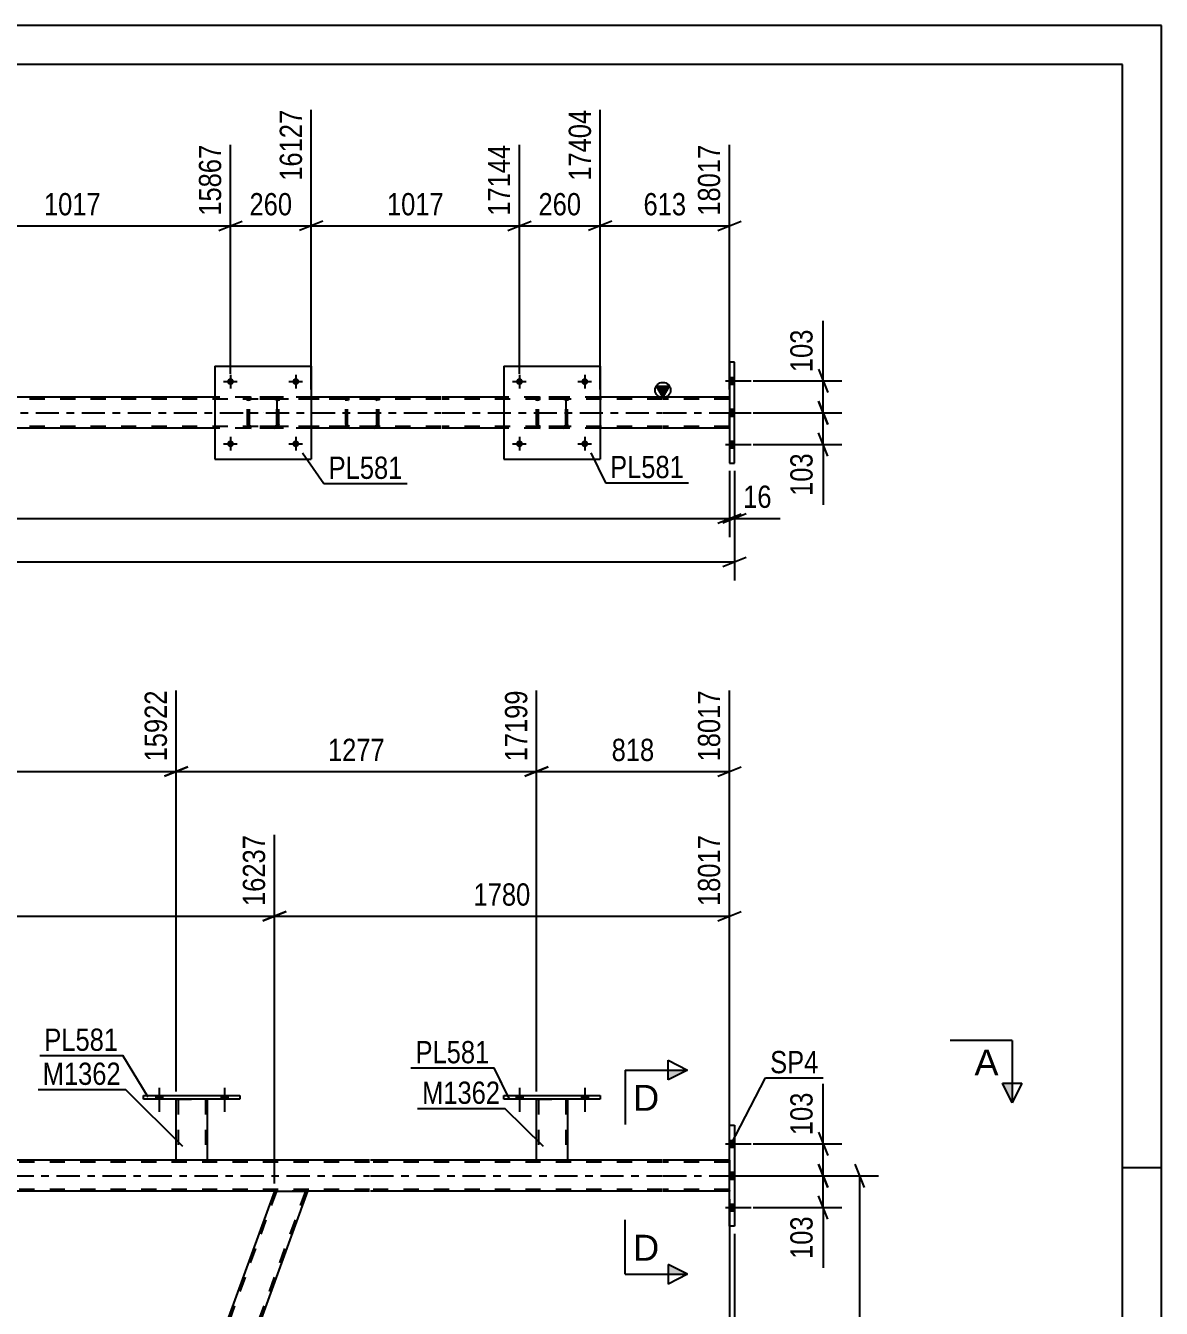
# Model space of a CAD drawing. Header units: millimetres. Extents: x 0 to 841, y 0 to 594.
# Drawn here: x 694.9 to 841, y 428.9 to 594 of the extents above; entities that cross this region are included whole.
import ezdxf

# ---------------------------------------------------------------- set-up
doc = ezdxf.new("R2010")
doc.units = ezdxf.units.MM
doc.linetypes.add('DXK_LINE_DOT2', pattern=[3.9198, 1.9599, -1.9599])
doc.linetypes.add('DXK_LINE_DOT3', pattern=[5.9187, 2.979, -0.9799, 0.9799, -0.9799])
doc.styles.add('Arial', font='ARIAL.TTF', dxfattribs={"height": 0.2})
doc.styles.add('Arial Narrow', font='ARIALN.TTF', dxfattribs={"height": 0.2})

# ---------------------------------------------------------------- blocks, each defined once
blk = doc.blocks.new('Unknown-283133313-1133')
at = {"color": 5, "linetype": 'Continuous'}
for p, q in [((841, 594), (0, 594)), ((841, 0), (841, 594)), ((836, 589), (5, 589)), ((836, 5), (836, 589)), ((841, 447), (836, 447))]:
    blk.add_line(p, q, dxfattribs=at)
blk = doc.blocks.new('Part-283133313-3845 - 3820')
at = {"color": 7, "linetype": 'DXK_LINE_DOT2'}
for p, q in [((760.62, 545.71), (760.65, 545.89)), ((760.65, 545.89), (760.62, 545.71)), ((760.62, 542.67), (760.62, 545.71)), ((760.62, 542.67), (760.62, 545.71)), ((760.86, 545.71), (760.87, 545.8)), ((760.86, 542.67), (760.86, 545.71)), ((760.86, 542.67), (760.86, 545.71)), ((760.87, 545.8), (760.93, 545.88)), ((760.91, 546.15), (761.1, 546.19)), ((761.1, 546.19), (760.91, 546.15)), ((760.93, 545.88), (761, 545.93)), ((761, 545.93), (761.1, 545.95)), ((764.14, 546.19), (761.1, 546.19)), ((764.14, 545.95), (761.1, 545.95)), ((764.14, 546.19), (764.32, 546.15)), ((764.32, 546.15), (764.14, 546.19)), ((764.14, 545.95), (764.23, 545.93)), ((764.23, 545.93), (764.31, 545.88)), ((764.31, 545.88), (764.36, 545.8)), ((764.36, 545.8), (764.38, 545.71)), ((764.38, 542.67), (764.38, 545.71)), ((764.38, 545.71), (764.38, 542.67)), ((764.58, 545.89), (764.62, 545.71)), ((764.62, 545.71), (764.58, 545.89)), ((764.62, 542.67), (764.62, 545.71)), ((764.62, 542.67), (764.62, 545.71)), ((760.65, 542.48), (760.62, 542.67)), ((760.62, 542.67), (760.65, 542.48)), ((760.87, 542.58), (760.86, 542.67)), ((760.93, 542.5), (760.87, 542.58)), ((761.1, 542.19), (760.91, 542.22)), ((760.91, 542.22), (761.1, 542.19)), ((761, 542.45), (760.93, 542.5)), ((761.1, 542.43), (761, 542.45)), ((764.14, 542.43), (761.1, 542.43)), ((764.14, 542.19), (761.1, 542.19)), ((764.23, 542.45), (764.14, 542.43)), ((764.32, 542.22), (764.14, 542.19)), ((764.14, 542.19), (764.32, 542.22)), ((764.31, 542.5), (764.23, 542.45)), ((764.36, 542.58), (764.31, 542.5)), ((764.38, 542.67), (764.36, 542.58)), ((764.62, 542.67), (764.58, 542.48)), ((764.58, 542.48), (764.62, 542.67))]:
    blk.add_line(p, q, dxfattribs=at)
at = {"color": 7, "linetype": 'DXK_LINE_DOT3'}
blk.add_line((762.62, 544.19), (762.62, 544.19), dxfattribs=at)
at = {"color": 7, "linetype": 'DXK_LINE_DOT2'}
for centre, start, end in [((761.1, 545.71), 112.5, 157.5), ((761.1, 545.71), 112.5, 157.5), ((764.14, 545.71), 22.5, 67.5), ((764.14, 545.71), 22.5, 67.5), ((761.1, 542.67), 202.5, 247.5), ((761.1, 542.67), 202.5, 247.5), ((764.14, 542.67), 292.5, 337.5), ((764.14, 542.67), 292.5, 337.5)]:
    blk.add_arc(centre, 0.48, start, end, dxfattribs=at)
blk = doc.blocks.new('Part-283133313-3844 - 3820')
at = {"color": 2, "linetype": 'Continuous'}
for p, q in [((719.24, 550.19), (719.24, 538.19)), ((719.24, 550.19), (731.64, 550.19)), ((731.64, 550.19), (731.64, 538.19)), ((719.24, 538.19), (731.64, 538.19))]:
    blk.add_line(p, q, dxfattribs=at)
blk = doc.blocks.new('Part-283133313-3850 - 3820')
at = {"color": 2, "linetype": 'Continuous'}
for p, q in [((756.42, 550.19), (756.42, 538.19)), ((756.42, 550.19), (768.82, 550.19)), ((768.82, 550.19), (768.82, 538.19)), ((756.42, 538.19), (768.82, 538.19))]:
    blk.add_line(p, q, dxfattribs=at)
blk = doc.blocks.new('Part-283133313-3882 - 3820')
at = {"linetype": 'Continuous'}
blk.add_hatch(color=2, dxfattribs=at).paths.add_polyline_path([(776.87, 546.19), (776.07, 547.59), (777.67, 547.59)])
at = {"color": 2, "linetype": 'Continuous'}
for p, q in [((776.87, 546.19), (776.07, 547.59)), ((776.07, 547.59), (777.67, 547.59)), ((777.67, 547.59), (776.87, 546.19)), ((719.24, 546.19), (680.56, 546.19)), ((748.32, 546.19), (731.64, 546.19)), ((756.42, 546.19), (748.42, 546.19)), ((776.82, 546.19), (768.82, 546.19)), ((785.44, 546.19), (776.92, 546.19)), ((719.24, 542.19), (680.56, 542.19)), ((748.32, 542.19), (731.64, 542.19)), ((756.42, 542.19), (748.42, 542.19)), ((776.82, 542.19), (768.82, 542.19)), ((785.44, 542.19), (776.92, 542.19))]:
    blk.add_line(p, q, dxfattribs=at)
at = {"color": 7, "linetype": 'DXK_LINE_DOT2'}
for p, q in [((748.32, 545.95), (86.57, 545.95)), ((731.64, 546.19), (719.24, 546.19)), ((776.82, 545.95), (748.42, 545.95)), ((768.82, 546.19), (756.42, 546.19)), ((785.44, 545.95), (776.92, 545.95)), ((785.44, 542.19), (785.44, 546.19)), ((748.32, 542.43), (86.57, 542.43)), ((731.64, 542.19), (719.24, 542.19)), ((776.82, 542.43), (748.42, 542.43)), ((768.82, 542.19), (756.42, 542.19)), ((785.44, 542.43), (776.92, 542.43))]:
    blk.add_line(p, q, dxfattribs=at)
at = {"color": 7, "linetype": 'DXK_LINE_DOT3'}
for p, q in [((86.57, 544.19), (748.32, 544.19)), ((748.42, 544.19), (776.82, 544.19)), ((776.92, 544.19), (785.44, 544.19))]:
    blk.add_line(p, q, dxfattribs=at)
at = {"color": 2, "linetype": 'Continuous'}
blk.add_circle((776.87, 547.09), 1, dxfattribs=at)
blk = doc.blocks.new('Bolt-283133313-3884 - 3820')
at = {"linetype": 'Continuous'}
for points in [[(786.08, 547.85), (786.08, 548.73), (785.44, 548.73), (785.44, 547.85)], [(786.08, 547.85), (786.08, 548.73), (785.44, 548.73), (785.44, 547.85)], [(786.08, 547.85), (786.08, 548.73), (785.44, 548.73), (785.44, 547.85)], [(786.08, 543.75), (786.08, 544.63), (785.44, 544.63), (785.44, 543.75)], [(786.08, 543.75), (786.08, 544.63), (785.44, 544.63), (785.44, 543.75)], [(786.08, 539.65), (786.08, 540.53), (785.44, 540.53), (785.44, 539.65)], [(786.08, 539.65), (786.08, 540.53), (785.44, 540.53), (785.44, 539.65)], [(786.08, 539.65), (786.08, 540.53), (785.44, 540.53), (785.44, 539.65)]]:
    blk.add_hatch(color=1, dxfattribs=at).paths.add_polyline_path(points)
at = {"color": 1, "linetype": 'Continuous'}
for p, q in [((784.92, 548.29), (788.24, 548.29)), ((784.92, 548.29), (788.24, 548.29)), ((784.92, 548.29), (788.24, 548.29)), ((785.44, 548.73), (786.08, 548.73)), ((785.44, 548.73), (786.08, 548.73)), ((785.44, 548.73), (786.08, 548.73)), ((785.44, 547.85), (786.08, 547.85)), ((785.44, 547.85), (786.08, 547.85)), ((785.44, 547.85), (786.08, 547.85)), ((784.92, 544.19), (788.24, 544.19)), ((784.92, 544.19), (788.24, 544.19)), ((785.44, 544.63), (786.08, 544.63)), ((785.44, 544.63), (786.08, 544.63)), ((785.44, 543.75), (786.08, 543.75)), ((785.44, 543.75), (786.08, 543.75)), ((784.92, 540.09), (788.24, 540.09)), ((784.92, 540.09), (788.24, 540.09)), ((784.92, 540.09), (788.24, 540.09)), ((785.44, 540.53), (786.08, 540.53)), ((785.44, 540.53), (786.08, 540.53)), ((785.44, 540.53), (786.08, 540.53)), ((785.44, 539.65), (786.08, 539.65)), ((785.44, 539.65), (786.08, 539.65)), ((785.44, 539.65), (786.08, 539.65))]:
    blk.add_line(p, q, dxfattribs=at)
blk = doc.blocks.new('Part-283133313-3940 - 3820')
at = {"color": 2, "linetype": 'Continuous'}
for p, q in [((786.08, 550.69), (785.44, 550.69)), ((785.44, 550.69), (785.44, 537.69)), ((786.08, 537.69), (786.08, 550.69)), ((785.44, 537.69), (786.08, 537.69))]:
    blk.add_line(p, q, dxfattribs=at)
blk = doc.blocks.new('Part-283133313-3945 - 3820')
at = {"color": 7, "linetype": 'DXK_LINE_DOT2'}
for p, q in [((739.81, 546.19), (724.82, 546.19)), ((739.81, 545.95), (724.82, 545.95)), ((736.1, 545.88), (736.06, 545.71)), ((736.06, 542.67), (736.06, 545.71)), ((736.1, 545.89), (736.1, 545.88)), ((736.31, 545.71), (736.33, 545.8)), ((736.31, 542.67), (736.31, 545.71)), ((736.33, 545.8), (736.39, 545.88)), ((736.57, 546.19), (736.37, 546.15)), ((736.39, 545.88), (736.47, 545.93)), ((736.47, 545.93), (736.57, 545.95)), ((740, 546.15), (739.81, 546.19)), ((739.81, 545.95), (739.9, 545.93)), ((739.9, 545.93), (739.99, 545.88)), ((739.99, 545.88), (740.04, 545.8)), ((740.04, 545.8), (740.06, 545.71)), ((740.06, 542.67), (740.06, 545.71)), ((740.28, 545.88), (740.28, 545.89)), ((740.32, 545.71), (740.28, 545.88)), ((740.32, 542.67), (740.32, 545.71)), ((739.81, 542.43), (724.82, 542.43)), ((739.81, 542.19), (724.82, 542.19)), ((736.06, 542.67), (736.1, 542.48)), ((736.33, 542.58), (736.31, 542.67)), ((736.39, 542.5), (736.33, 542.58)), ((736.37, 542.23), (736.57, 542.19)), ((736.47, 542.45), (736.39, 542.5)), ((736.57, 542.43), (736.47, 542.45)), ((739.9, 542.45), (739.81, 542.43)), ((739.81, 542.19), (740, 542.23)), ((739.99, 542.5), (739.9, 542.45)), ((740.04, 542.58), (739.99, 542.5)), ((740.06, 542.67), (740.04, 542.58)), ((740.28, 542.48), (740.32, 542.67))]:
    blk.add_line(p, q, dxfattribs=at)
for centre, start, end in [((736.55, 545.69), 110.7583, 155.68), ((739.82, 545.69), 24.32, 69.2417), ((736.55, 542.69), 204.32, 249.2417), ((739.82, 542.69), 290.7583, 335.68)]:
    blk.add_arc(centre, 0.496, start, end, dxfattribs=at)
blk = doc.blocks.new('Part-283133313-3968 - 3820')
at = {"color": 7, "linetype": 'DXK_LINE_DOT2'}
for p, q in [((723.44, 545.71), (723.47, 545.89)), ((723.47, 545.89), (723.44, 545.71)), ((723.44, 542.67), (723.44, 545.71)), ((723.44, 542.67), (723.44, 545.71)), ((723.68, 545.71), (723.69, 545.8)), ((723.68, 542.67), (723.68, 545.71)), ((723.68, 542.67), (723.68, 545.71)), ((723.69, 545.8), (723.75, 545.88)), ((723.73, 546.15), (723.92, 546.19)), ((723.92, 546.19), (723.73, 546.15)), ((723.75, 545.88), (723.82, 545.93)), ((723.82, 545.93), (723.92, 545.95)), ((726.96, 546.19), (723.92, 546.19)), ((726.96, 545.95), (723.92, 545.95)), ((726.96, 546.19), (727.14, 546.15)), ((727.14, 546.15), (726.96, 546.19)), ((726.96, 545.95), (727.05, 545.93)), ((727.05, 545.93), (727.13, 545.88)), ((727.13, 545.88), (727.18, 545.8)), ((727.18, 545.8), (727.2, 545.71)), ((727.2, 542.67), (727.2, 545.71)), ((727.2, 545.71), (727.2, 542.67)), ((727.4, 545.89), (727.44, 545.71)), ((727.44, 545.71), (727.4, 545.89)), ((727.44, 542.67), (727.44, 545.71)), ((727.44, 542.67), (727.44, 545.71)), ((723.47, 542.48), (723.44, 542.67)), ((723.44, 542.67), (723.47, 542.48)), ((723.69, 542.58), (723.68, 542.67)), ((723.75, 542.5), (723.69, 542.58)), ((723.92, 542.19), (723.73, 542.22)), ((723.73, 542.22), (723.92, 542.19)), ((723.82, 542.45), (723.75, 542.5)), ((723.92, 542.43), (723.82, 542.45)), ((726.96, 542.43), (723.92, 542.43)), ((726.96, 542.19), (723.92, 542.19)), ((727.05, 542.45), (726.96, 542.43)), ((727.14, 542.22), (726.96, 542.19)), ((726.96, 542.19), (727.14, 542.22)), ((727.13, 542.5), (727.05, 542.45)), ((727.18, 542.58), (727.13, 542.5)), ((727.2, 542.67), (727.18, 542.58)), ((727.44, 542.67), (727.4, 542.48)), ((727.4, 542.48), (727.44, 542.67))]:
    blk.add_line(p, q, dxfattribs=at)
at = {"color": 7, "linetype": 'DXK_LINE_DOT3'}
blk.add_line((725.44, 544.19), (725.44, 544.19), dxfattribs=at)
at = {"color": 7, "linetype": 'DXK_LINE_DOT2'}
for centre, start, end in [((723.92, 545.71), 112.5, 157.5), ((723.92, 545.71), 112.5, 157.5), ((726.96, 545.71), 22.5, 67.5), ((726.96, 545.71), 22.5, 67.5), ((723.92, 542.67), 202.5, 247.5), ((723.92, 542.67), 202.5, 247.5), ((726.96, 542.67), 292.5, 337.5), ((726.96, 542.67), 292.5, 337.5)]:
    blk.add_arc(centre, 0.48, start, end, dxfattribs=at)
blk = doc.blocks.new('Bolt-283133313-4085 - 3820')
at = {"linetype": 'Continuous'}
for points in [[(758.86, 548.19, -1), (757.98, 548.19, -1)], [(767.26, 548.19, -1), (766.38, 548.19, -1)]]:
    blk.add_hatch(color=1, dxfattribs=at).paths.add_polyline_path(points)
at = {"color": 1, "linetype": 'Continuous'}
for p, q in [((757.54, 548.19), (759.3, 548.19)), ((758.42, 549.07), (758.42, 547.31)), ((765.94, 548.19), (767.7, 548.19)), ((766.82, 549.07), (766.82, 547.31))]:
    blk.add_line(p, q, dxfattribs=at)
blk = doc.blocks.new('Bolt-283133313-4086 - 3820')
at = {"linetype": 'Continuous'}
for points in [[(758.86, 540.19, -1), (757.98, 540.19, -1)], [(767.26, 540.19, -1), (766.38, 540.19, -1)]]:
    blk.add_hatch(color=1, dxfattribs=at).paths.add_polyline_path(points)
at = {"color": 1, "linetype": 'Continuous'}
for p, q in [((757.54, 540.19), (759.3, 540.19)), ((758.42, 541.07), (758.42, 539.31)), ((765.94, 540.19), (767.7, 540.19)), ((766.82, 541.07), (766.82, 539.31))]:
    blk.add_line(p, q, dxfattribs=at)
blk = doc.blocks.new('Bolt-283133313-4087 - 3820')
at = {"linetype": 'Continuous'}
for points in [[(721.68, 548.19, -1), (720.8, 548.19, -1)], [(730.08, 548.19, -1), (729.2, 548.19, -1)]]:
    blk.add_hatch(color=1, dxfattribs=at).paths.add_polyline_path(points)
at = {"color": 1, "linetype": 'Continuous'}
for p, q in [((720.36, 548.19), (722.12, 548.19)), ((721.24, 549.07), (721.24, 547.31)), ((728.76, 548.19), (730.52, 548.19)), ((729.64, 549.07), (729.64, 547.31))]:
    blk.add_line(p, q, dxfattribs=at)
blk = doc.blocks.new('Bolt-283133313-4088 - 3820')
at = {"linetype": 'Continuous'}
for points in [[(721.68, 540.19, -1), (720.8, 540.19, -1)], [(730.08, 540.19, -1), (729.2, 540.19, -1)]]:
    blk.add_hatch(color=1, dxfattribs=at).paths.add_polyline_path(points)
at = {"color": 1, "linetype": 'Continuous'}
for p, q in [((720.36, 540.19), (722.12, 540.19)), ((721.24, 541.07), (721.24, 539.31)), ((728.76, 540.19), (730.52, 540.19)), ((729.64, 541.07), (729.64, 539.31))]:
    blk.add_line(p, q, dxfattribs=at)
blk = doc.blocks.new('Part-283133313-1957 - 1851')
at = {"color": 2, "linetype": 'Continuous'}
for p, q in [((785.44, 439.49), (785.44, 452.49)), ((785.44, 452.49), (786.08, 452.49)), ((786.08, 452.49), (786.08, 439.49)), ((786.08, 439.49), (785.44, 439.49))]:
    blk.add_line(p, q, dxfattribs=at)
blk = doc.blocks.new('Part-283133313-2204 - 1851')
at = {"color": 2, "linetype": 'Continuous'}
for p, q in [((756.42, 455.83), (756.42, 456.31)), ((756.42, 456.31), (768.82, 456.31)), ((768.82, 455.83), (756.42, 455.83)), ((768.82, 456.31), (768.82, 455.83))]:
    blk.add_line(p, q, dxfattribs=at)
blk = doc.blocks.new('Part-283133313-1922 - 1851')
at = {"color": 7, "linetype": 'DXK_LINE_DOT2'}
for p, q in [((727.14, 443.99), (683.02, 322.77)), ((730.89, 443.99), (686.77, 322.77)), ((684.03, 326.24), (682.77, 322.77)), ((687.02, 322.77), (682.77, 322.77))]:
    blk.add_line(p, q, dxfattribs=at)
at = {"color": 2, "linetype": 'Continuous'}
for p, q in [((726.89, 443.99), (684.03, 326.24)), ((731.14, 443.99), (687.02, 322.77)), ((726.89, 443.99), (731.14, 443.99))]:
    blk.add_line(p, q, dxfattribs=at)
blk = doc.blocks.new('Part-283133313-2189 - 1851')
at = {"color": 2, "linetype": 'Continuous'}
for p, q in [((714.26, 447.99), (714.26, 455.83)), ((718.26, 455.83), (718.26, 447.99)), ((718.23, 447.99), (714.26, 447.99)), ((718.26, 447.99), (718.23, 447.99))]:
    blk.add_line(p, q, dxfattribs=at)
at = {"color": 7, "linetype": 'DXK_LINE_DOT2'}
for p, q in [((714.26, 455.83), (718.26, 455.83)), ((714.26, 455.83), (714.26, 455.83)), ((714.26, 455.83), (714.26, 455.83)), ((714.5, 455.83), (714.5, 447.99)), ((718.02, 455.83), (718.02, 447.99)), ((718.26, 455.83), (718.26, 455.83)), ((718.26, 455.83), (718.26, 455.83)), ((718.01, 447.99), (718.02, 447.99))]:
    blk.add_line(p, q, dxfattribs=at)
blk = doc.blocks.new('Part-283133313-2194 - 1851')
at = {"color": 2, "linetype": 'Continuous'}
for p, q in [((710.06, 455.83), (710.06, 456.31)), ((710.06, 456.31), (722.46, 456.31)), ((722.46, 455.83), (710.06, 455.83)), ((722.46, 456.31), (722.46, 455.83))]:
    blk.add_line(p, q, dxfattribs=at)
blk = doc.blocks.new('Part-283133313-2199 - 1851')
at = {"color": 2, "linetype": 'Continuous'}
for p, q in [((760.62, 447.99), (760.62, 455.83)), ((764.62, 455.83), (764.62, 447.99)), ((764.58, 447.99), (760.62, 447.99)), ((764.62, 447.99), (764.58, 447.99))]:
    blk.add_line(p, q, dxfattribs=at)
at = {"color": 7, "linetype": 'DXK_LINE_DOT2'}
for p, q in [((760.62, 455.83), (764.62, 455.83)), ((760.62, 455.83), (760.62, 455.83)), ((760.62, 455.83), (760.62, 455.83)), ((760.86, 455.83), (760.86, 447.99)), ((764.38, 455.83), (764.38, 447.99)), ((764.62, 455.83), (764.62, 455.83)), ((764.62, 455.83), (764.62, 455.83)), ((764.36, 447.99), (764.38, 447.99))]:
    blk.add_line(p, q, dxfattribs=at)
blk = doc.blocks.new('Bolt-283133313-2370 - 1851')
at = {"linetype": 'Continuous'}
for points in [[(711.62, 455.83), (712.5, 455.83), (712.5, 456.31), (711.62, 456.31)], [(720.02, 455.83), (720.9, 455.83), (720.9, 456.31), (720.02, 456.31)]]:
    blk.add_hatch(color=1, dxfattribs=at).paths.add_polyline_path(points)
at = {"color": 1, "linetype": 'Continuous'}
for p, q in [((712.06, 457.31), (712.06, 454.19)), ((720.46, 457.31), (720.46, 454.19)), ((711.62, 456.31), (711.62, 455.83)), ((712.5, 456.31), (712.5, 455.83)), ((720.02, 456.31), (720.02, 455.83)), ((720.9, 456.31), (720.9, 455.83))]:
    blk.add_line(p, q, dxfattribs=at)
blk = doc.blocks.new('Part-283133313-2339 - 1851')
at = {"color": 7, "linetype": 'DXK_LINE_DOT2'}
for p, q in [((739.14, 447.75), (77.4, 447.75)), ((718.26, 447.99), (714.26, 447.99)), ((776.82, 447.75), (739.24, 447.75)), ((764.62, 447.99), (760.62, 447.99)), ((785.44, 447.75), (776.92, 447.75)), ((785.44, 447.99), (785.44, 443.99)), ((739.14, 444.23), (77.4, 444.23)), ((776.82, 444.23), (739.24, 444.23)), ((785.44, 444.23), (776.92, 444.23)), ((731.14, 443.99), (726.89, 443.99))]:
    blk.add_line(p, q, dxfattribs=at)
at = {"color": 2, "linetype": 'Continuous'}
for p, q in [((714.26, 447.99), (667.18, 447.99)), ((739.14, 447.99), (718.26, 447.99)), ((760.62, 447.99), (739.24, 447.99)), ((776.82, 447.99), (764.62, 447.99)), ((785.44, 447.99), (776.92, 447.99)), ((726.89, 443.99), (647.33, 443.99)), ((739.14, 443.99), (731.14, 443.99)), ((776.82, 443.99), (739.24, 443.99)), ((785.44, 443.99), (776.92, 443.99))]:
    blk.add_line(p, q, dxfattribs=at)
at = {"color": 7, "linetype": 'DXK_LINE_DOT3'}
for p, q in [((77.4, 445.99), (739.14, 445.99)), ((739.24, 445.99), (776.82, 445.99)), ((776.92, 445.99), (785.44, 445.99))]:
    blk.add_line(p, q, dxfattribs=at)
blk = doc.blocks.new('Bolt-283133313-2345 - 1851')
at = {"linetype": 'Continuous'}
for points in [[(786.08, 449.65), (786.08, 450.53), (785.44, 450.53), (785.44, 449.65)], [(786.08, 449.65), (786.08, 450.53), (785.44, 450.53), (785.44, 449.65)], [(786.08, 449.65), (786.08, 450.53), (785.44, 450.53), (785.44, 449.65)], [(786.08, 445.55), (786.08, 446.43), (785.44, 446.43), (785.44, 445.55)], [(786.08, 445.55), (786.08, 446.43), (785.44, 446.43), (785.44, 445.55)], [(786.08, 441.45), (786.08, 442.33), (785.44, 442.33), (785.44, 441.45)], [(786.08, 441.45), (786.08, 442.33), (785.44, 442.33), (785.44, 441.45)], [(786.08, 441.45), (786.08, 442.33), (785.44, 442.33), (785.44, 441.45)]]:
    blk.add_hatch(color=1, dxfattribs=at).paths.add_polyline_path(points)
at = {"color": 1, "linetype": 'Continuous'}
for p, q in [((784.92, 450.09), (788.24, 450.09)), ((784.92, 450.09), (788.24, 450.09)), ((784.92, 450.09), (788.24, 450.09)), ((785.44, 450.53), (786.08, 450.53)), ((785.44, 450.53), (786.08, 450.53)), ((785.44, 450.53), (786.08, 450.53)), ((785.44, 449.65), (786.08, 449.65)), ((785.44, 449.65), (786.08, 449.65)), ((785.44, 449.65), (786.08, 449.65)), ((784.92, 445.99), (788.24, 445.99)), ((784.92, 445.99), (788.24, 445.99)), ((785.44, 446.43), (786.08, 446.43)), ((785.44, 446.43), (786.08, 446.43)), ((785.44, 445.55), (786.08, 445.55)), ((785.44, 445.55), (786.08, 445.55)), ((784.92, 441.89), (788.24, 441.89)), ((784.92, 441.89), (788.24, 441.89)), ((784.92, 441.89), (788.24, 441.89)), ((785.44, 442.33), (786.08, 442.33)), ((785.44, 442.33), (786.08, 442.33)), ((785.44, 442.33), (786.08, 442.33)), ((785.44, 441.45), (786.08, 441.45)), ((785.44, 441.45), (786.08, 441.45)), ((785.44, 441.45), (786.08, 441.45))]:
    blk.add_line(p, q, dxfattribs=at)
blk = doc.blocks.new('Bolt-283133313-2369 - 1851')
at = {"linetype": 'Continuous'}
for points in [[(711.62, 455.83), (712.5, 455.83), (712.5, 456.31), (711.62, 456.31)], [(720.02, 455.83), (720.9, 455.83), (720.9, 456.31), (720.02, 456.31)]]:
    blk.add_hatch(color=1, dxfattribs=at).paths.add_polyline_path(points)
at = {"color": 1, "linetype": 'Continuous'}
for p, q in [((712.06, 457.31), (712.06, 454.19)), ((720.46, 457.31), (720.46, 454.19)), ((711.62, 456.31), (711.62, 455.83)), ((712.5, 456.31), (712.5, 455.83)), ((720.02, 456.31), (720.02, 455.83)), ((720.9, 456.31), (720.9, 455.83))]:
    blk.add_line(p, q, dxfattribs=at)
blk = doc.blocks.new('Bolt-283133313-2371 - 1851')
at = {"linetype": 'Continuous'}
for points in [[(757.98, 455.83), (758.86, 455.83), (758.86, 456.31), (757.98, 456.31)], [(766.38, 455.83), (767.26, 455.83), (767.26, 456.31), (766.38, 456.31)]]:
    blk.add_hatch(color=1, dxfattribs=at).paths.add_polyline_path(points)
at = {"color": 1, "linetype": 'Continuous'}
for p, q in [((758.42, 457.31), (758.42, 454.19)), ((766.82, 457.31), (766.82, 454.19)), ((757.98, 456.31), (757.98, 455.83)), ((758.86, 456.31), (758.86, 455.83)), ((766.38, 456.31), (766.38, 455.83)), ((767.26, 456.31), (767.26, 455.83))]:
    blk.add_line(p, q, dxfattribs=at)
blk = doc.blocks.new('Bolt-283133313-2372 - 1851')
at = {"linetype": 'Continuous'}
for points in [[(757.98, 455.83), (758.86, 455.83), (758.86, 456.31), (757.98, 456.31)], [(766.38, 455.83), (767.26, 455.83), (767.26, 456.31), (766.38, 456.31)]]:
    blk.add_hatch(color=1, dxfattribs=at).paths.add_polyline_path(points)
at = {"color": 1, "linetype": 'Continuous'}
for p, q in [((758.42, 457.31), (758.42, 454.19)), ((766.82, 457.31), (766.82, 454.19)), ((757.98, 456.31), (757.98, 455.83)), ((758.86, 456.31), (758.86, 455.83)), ((766.38, 456.31), (766.38, 455.83)), ((767.26, 456.31), (767.26, 455.83))]:
    blk.add_line(p, q, dxfattribs=at)
blk = doc.blocks.new('StraightDimension-283133313-4139 - 3820')
at = {"color": 7, "linetype": 'Continuous'}
for p, q in [((785.44, 536.69), (785.44, 528.19)), ((86.57, 530.59), (785.44, 530.59)), ((783.94, 529.99), (786.94, 531.19))]:
    blk.add_line(p, q, dxfattribs=at)
blk = doc.blocks.new('StraightDimension-283133313-9005 - 3820')
at = {"color": 7, "linetype": 'Continuous'}
for p, q in [((796.88, 549.79), (798.08, 546.79)), ((788.48, 548.29), (799.88, 548.29)), ((797.48, 544.19), (797.48, 548.29)), ((798.08, 542.69), (796.88, 545.69)), ((788.48, 544.19), (799.88, 544.19))]:
    blk.add_line(p, q, dxfattribs=at)
at = {"color": 0}
blk.add_wipeout([(796.73, 555.5), (792.53, 555.5), (792.53, 548.81), (796.73, 548.81)], dxfattribs=at)
at = {"color": 7, "linetype": 'Continuous'}
blk.add_line((797.48, 548.29), (797.48, 556.02), dxfattribs=at)
blk.add_line((797.48, 548.29), (797.48, 556.02), dxfattribs=at)
at = {"color": 3, "style": 'Arial Narrow'}
blk.add_text('103', height=2.863, rotation=90.0002, dxfattribs=at).set_placement((796.13, 549.41))
blk = doc.blocks.new('StraightDimension-283133313-4118 - 3820')
at = {"color": 7, "linetype": 'Continuous'}
for p, q in [((786.08, 536.69), (786.08, 522.58)), ((85.93, 524.98), (786.08, 524.98)), ((784.58, 524.38), (787.58, 525.58))]:
    blk.add_line(p, q, dxfattribs=at)
blk = doc.blocks.new('StraightDimension-283133313-4129 - 3820')
at = {"color": 7, "linetype": 'Continuous'}
for p, q in [((785.44, 536.69), (785.44, 528.19)), ((786.08, 536.69), (786.08, 528.19)), ((783.94, 529.99), (786.94, 531.19)), ((787.58, 531.19), (784.58, 529.99)), ((785.44, 530.59), (786.08, 530.59))]:
    blk.add_line(p, q, dxfattribs=at)
at = {"color": 0}
blk.add_wipeout([(791.46, 531.34), (791.46, 535.54), (786.6, 535.54), (786.6, 531.34)], dxfattribs=at)
at = {"color": 7, "linetype": 'Continuous'}
blk.add_line((786.08, 530.59), (791.98, 530.59), dxfattribs=at)
blk.add_line((786.08, 530.59), (791.98, 530.59), dxfattribs=at)
at = {"color": 3, "style": 'Arial Narrow'}
blk.add_text('16', height=2.863, dxfattribs=at).set_placement((787.2, 531.94))
blk = doc.blocks.new('StraightDimension-283133313-9003 - 3820')
at = {"color": 7, "linetype": 'Continuous'}
for p, q in [((796.88, 545.69), (798.08, 542.69)), ((788.48, 544.19), (799.88, 544.19)), ((797.48, 540.09), (797.48, 544.19)), ((798.08, 538.59), (796.88, 541.59)), ((788.48, 540.09), (799.88, 540.09))]:
    blk.add_line(p, q, dxfattribs=at)
at = {"color": 0}
blk.add_wipeout([(796.73, 539.56), (792.53, 539.56), (792.53, 532.88), (796.73, 532.88)], dxfattribs=at)
at = {"color": 7, "linetype": 'Continuous'}
blk.add_line((797.48, 540.09), (797.48, 532.35), dxfattribs=at)
blk.add_line((797.48, 540.09), (797.48, 532.35), dxfattribs=at)
at = {"color": 3, "style": 'Arial Narrow'}
blk.add_text('103', height=2.863, rotation=90.0002, dxfattribs=at).set_placement((796.13, 533.48))
blk = doc.blocks.new('StraightDimension-283133313-13791 - 3820')
at = {"color": 7, "linetype": 'Continuous'}
for p, q in [((768.82, 547.19), (768.82, 583.18)), ((785.44, 547.19), (785.44, 578.68)), ((770.32, 568.84), (767.32, 567.64)), ((768.82, 568.24), (785.44, 568.24)), ((783.94, 567.64), (786.94, 568.84))]:
    blk.add_line(p, q, dxfattribs=at)
at = {"color": 0}
blk.add_wipeout([(780.47, 568.99), (780.47, 573.19), (773.78, 573.19), (773.78, 568.99)], dxfattribs=at)
at = {"color": 3, "style": 'Arial Narrow'}
blk.add_text('613', height=2.863, dxfattribs=at).set_placement((774.38, 569.59))
at = {"color": 0, "linetype": 'Continuous'}
blk.add_wipeout([(784.84, 579.28), (780.64, 579.28), (780.64, 568.94), (784.84, 568.94)], dxfattribs=at)
at = {"color": 3, "linetype": 'Continuous', "style": 'Arial Narrow'}
blk.add_text('18017', height=2.863, rotation=90.0002, dxfattribs=at).set_placement((784.24, 569.54))
blk = doc.blocks.new('StraightDimension-283133313-13792 - 3820')
at = {"color": 7, "linetype": 'Continuous'}
for p, q in [((768.82, 547.19), (768.82, 583.18)), ((758.42, 549.19), (758.42, 578.68)), ((756.92, 567.64), (759.92, 568.84)), ((758.42, 568.24), (768.82, 568.24)), ((770.32, 568.84), (767.32, 567.64))]:
    blk.add_line(p, q, dxfattribs=at)
at = {"color": 0}
blk.add_wipeout([(766.96, 568.99), (766.96, 573.19), (760.27, 573.19), (760.27, 568.99)], dxfattribs=at)
at = {"color": 3, "style": 'Arial Narrow'}
blk.add_text('260', height=2.863, dxfattribs=at).set_placement((760.87, 569.59))
at = {"color": 0, "linetype": 'Continuous'}
blk.add_wipeout([(768.22, 583.78), (764.02, 583.78), (764.02, 573.44), (768.22, 573.44)], dxfattribs=at)
at = {"color": 3, "linetype": 'Continuous', "style": 'Arial Narrow'}
blk.add_text('17404', height=2.863, rotation=90.0002, dxfattribs=at).set_placement((767.62, 574.04))
blk = doc.blocks.new('StraightDimension-283133313-13793 - 3820')
at = {"color": 7, "linetype": 'Continuous'}
for p, q in [((731.64, 547.19), (731.64, 583.18)), ((758.42, 549.19), (758.42, 578.68)), ((733.14, 568.84), (730.14, 567.64)), ((731.64, 568.24), (758.42, 568.24)), ((756.92, 567.64), (759.92, 568.84))]:
    blk.add_line(p, q, dxfattribs=at)
at = {"color": 0, "linetype": 'Continuous'}
blk.add_wipeout([(757.82, 579.28), (753.62, 579.28), (753.62, 568.94), (757.82, 568.94)], dxfattribs=at)
at = {"color": 0}
blk.add_wipeout([(749.28, 568.99), (749.28, 573.19), (740.77, 573.19), (740.77, 568.99)], dxfattribs=at)
at = {"color": 3, "linetype": 'Continuous', "style": 'Arial Narrow'}
blk.add_text('17144', height=2.863, rotation=90.0002, dxfattribs=at).set_placement((757.22, 569.54))
at = {"color": 3, "style": 'Arial Narrow'}
blk.add_text('1017', height=2.863, dxfattribs=at).set_placement((741.37, 569.59))
blk = doc.blocks.new('StraightDimension-283133313-13794 - 3820')
at = {"color": 7, "linetype": 'Continuous'}
for p, q in [((731.64, 547.19), (731.64, 583.18)), ((721.24, 549.19), (721.24, 578.68)), ((719.74, 567.64), (722.74, 568.84)), ((721.24, 568.24), (731.64, 568.24)), ((733.14, 568.84), (730.14, 567.64))]:
    blk.add_line(p, q, dxfattribs=at)
at = {"color": 0}
blk.add_wipeout([(729.78, 568.99), (729.78, 573.19), (723.09, 573.19), (723.09, 568.99)], dxfattribs=at)
at = {"color": 3, "style": 'Arial Narrow'}
blk.add_text('260', height=2.863, dxfattribs=at).set_placement((723.69, 569.59))
at = {"color": 0, "linetype": 'Continuous'}
blk.add_wipeout([(731.04, 583.78), (726.84, 583.78), (726.84, 573.44), (731.04, 573.44)], dxfattribs=at)
at = {"color": 3, "linetype": 'Continuous', "style": 'Arial Narrow'}
blk.add_text('16127', height=2.863, rotation=90.0002, dxfattribs=at).set_placement((730.44, 574.04))
blk = doc.blocks.new('StraightDimension-283133313-13795 - 3820')
at = {"color": 7, "linetype": 'Continuous'}
for p, q in [((680.56, 547.19), (680.56, 583.18)), ((721.24, 549.19), (721.24, 578.68)), ((682.06, 568.84), (679.06, 567.64)), ((680.56, 568.24), (721.24, 568.24)), ((719.74, 567.64), (722.74, 568.84))]:
    blk.add_line(p, q, dxfattribs=at)
at = {"color": 0, "linetype": 'Continuous'}
blk.add_wipeout([(720.64, 579.28), (716.44, 579.28), (716.44, 568.94), (720.64, 568.94)], dxfattribs=at)
at = {"color": 0}
blk.add_wipeout([(705.15, 568.99), (705.15, 573.19), (696.64, 573.19), (696.64, 568.99)], dxfattribs=at)
at = {"color": 3, "linetype": 'Continuous', "style": 'Arial Narrow'}
blk.add_text('15867', height=2.863, rotation=90.0002, dxfattribs=at).set_placement((720.04, 569.54))
at = {"color": 3, "style": 'Arial Narrow'}
blk.add_text('1017', height=2.863, dxfattribs=at).set_placement((697.24, 569.59))
blk = doc.blocks.new('StraightDimension-283133313-3081 - 1851')
at = {"color": 7, "linetype": 'Continuous'}
for p, q in [((647.33, 444.99), (647.33, 494.34)), ((726.89, 444.99), (726.89, 489.84)), ((648.83, 480), (645.83, 478.8)), ((647.33, 479.4), (726.89, 479.4)), ((725.39, 478.8), (728.39, 480))]:
    blk.add_line(p, q, dxfattribs=at)
at = {"color": 0, "linetype": 'Continuous'}
blk.add_wipeout([(726.29, 490.44), (722.09, 490.44), (722.09, 480.1), (726.29, 480.1)], dxfattribs=at)
at = {"color": 0}
blk.add_wipeout([(691.36, 480.15), (691.36, 484.35), (682.85, 484.35), (682.85, 480.15)], dxfattribs=at)
at = {"color": 3, "linetype": 'Continuous', "style": 'Arial Narrow'}
blk.add_text('16237', height=2.863, rotation=90.0002, dxfattribs=at).set_placement((725.69, 480.7))
at = {"color": 3, "style": 'Arial Narrow'}
blk.add_text('1989', height=2.863, dxfattribs=at).set_placement((683.45, 480.75))
blk = doc.blocks.new('StraightDimension-283133313-3105 - 1851')
at = {"color": 7, "linetype": 'Continuous'}
for p, q in [((726.89, 444.99), (726.89, 489.84)), ((785.44, 448.99), (785.44, 489.84)), ((728.39, 480), (725.39, 478.8)), ((726.89, 479.4), (785.44, 479.4)), ((783.94, 478.8), (786.94, 480))]:
    blk.add_line(p, q, dxfattribs=at)
at = {"color": 0, "linetype": 'Continuous'}
blk.add_wipeout([(784.84, 490.44), (780.64, 490.44), (780.64, 480.1), (784.84, 480.1)], dxfattribs=at)
at = {"color": 0}
blk.add_wipeout([(760.42, 480.15), (760.42, 484.35), (751.91, 484.35), (751.91, 480.15)], dxfattribs=at)
at = {"color": 3, "linetype": 'Continuous', "style": 'Arial Narrow'}
blk.add_text('18017', height=2.863, rotation=90.0002, dxfattribs=at).set_placement((784.24, 480.7))
at = {"color": 3, "style": 'Arial Narrow'}
blk.add_text('1780', height=2.863, dxfattribs=at).set_placement((752.51, 480.75))
blk = doc.blocks.new('StraightDimension-283133313-2552 - 1851')
at = {"color": 7, "linetype": 'Continuous'}
for p, q in [((785.44, 442.99), (785.44, 381.49)), ((747.76, 323.77), (747.76, 386.74)), ((749.26, 384.49), (746.26, 383.29)), ((747.76, 383.89), (785.44, 383.89)), ((783.94, 383.29), (786.94, 384.49))]:
    blk.add_line(p, q, dxfattribs=at)
at = {"color": 0}
blk.add_wipeout([(770.86, 384.64), (770.86, 388.84), (762.34, 388.84), (762.34, 384.64)], dxfattribs=at)
at = {"color": 3, "style": 'Arial Narrow'}
blk.add_text('1139', height=2.863, dxfattribs=at).set_placement((762.94, 385.24))
blk = doc.blocks.new('StraightDimension-283133313-2506 - 1851')
at = {"color": 7, "linetype": 'Continuous'}
for p, q in [((802.83, 444.49), (801.63, 447.49)), ((786.44, 445.99), (804.63, 445.99)), ((802.23, 320.13), (802.23, 445.99)), ((801.63, 321.63), (802.83, 318.63)), ((748.76, 320.13), (804.63, 320.13))]:
    blk.add_line(p, q, dxfattribs=at)
at = {"color": 0}
blk.add_wipeout([(801.48, 387.31), (797.28, 387.31), (797.28, 378.8), (801.48, 378.8)], dxfattribs=at)
at = {"color": 3, "style": 'Arial Narrow'}
blk.add_text('3147', height=2.863, rotation=90.0002, dxfattribs=at).set_placement((800.88, 379.4))
blk = doc.blocks.new('StraightDimension-283133313-2533 - 1851')
at = {"color": 7, "linetype": 'Continuous'}
for p, q in [((796.88, 447.49), (798.08, 444.49)), ((786.44, 445.99), (799.88, 445.99)), ((797.48, 441.89), (797.48, 445.99)), ((798.08, 440.39), (796.88, 443.39)), ((788.48, 441.89), (799.88, 441.89))]:
    blk.add_line(p, q, dxfattribs=at)
at = {"color": 0}
blk.add_wipeout([(796.73, 441.36), (792.53, 441.36), (792.53, 434.68), (796.73, 434.68)], dxfattribs=at)
at = {"color": 7, "linetype": 'Continuous'}
blk.add_line((797.48, 441.89), (797.48, 434.15), dxfattribs=at)
blk.add_line((797.48, 441.89), (797.48, 434.15), dxfattribs=at)
at = {"color": 3, "style": 'Arial Narrow'}
blk.add_text('103', height=2.863, rotation=90.0002, dxfattribs=at).set_placement((796.13, 435.28))
blk = doc.blocks.new('StraightDimension-283133313-2542 - 1851')
at = {"color": 7, "linetype": 'Continuous'}
for p, q in [((796.88, 451.59), (798.08, 448.59)), ((788.48, 450.09), (799.88, 450.09)), ((797.48, 445.99), (797.48, 450.09)), ((798.08, 444.49), (796.88, 447.49)), ((786.44, 445.99), (799.88, 445.99))]:
    blk.add_line(p, q, dxfattribs=at)
at = {"color": 0}
blk.add_wipeout([(796.73, 457.3), (792.53, 457.3), (792.53, 450.61), (796.73, 450.61)], dxfattribs=at)
at = {"color": 7, "linetype": 'Continuous'}
blk.add_line((797.48, 450.09), (797.48, 457.82), dxfattribs=at)
blk.add_line((797.48, 450.09), (797.48, 457.82), dxfattribs=at)
at = {"color": 3, "style": 'Arial Narrow'}
blk.add_text('103', height=2.863, rotation=90.0002, dxfattribs=at).set_placement((796.13, 451.21))
blk = doc.blocks.new('StraightDimension-283133313-2723 - 1851')
at = {"color": 7, "linetype": 'Continuous'}
for p, q in [((663.18, 456.83), (663.18, 512.95)), ((714.26, 456.83), (714.26, 508.45)), ((664.68, 498.61), (661.68, 497.41)), ((712.76, 497.41), (715.76, 498.61)), ((663.18, 498.01), (714.26, 498.01))]:
    blk.add_line(p, q, dxfattribs=at)
at = {"color": 0, "linetype": 'Continuous'}
blk.add_wipeout([(713.66, 509.05), (709.46, 509.05), (709.46, 498.71), (713.66, 498.71)], dxfattribs=at)
at = {"color": 0}
blk.add_wipeout([(692.98, 498.76), (692.98, 502.96), (684.47, 502.96), (684.47, 498.76)], dxfattribs=at)
at = {"color": 3, "linetype": 'Continuous', "style": 'Arial Narrow'}
blk.add_text('15922', height=2.863, rotation=90.0002, dxfattribs=at).set_placement((713.06, 499.31))
at = {"color": 3, "style": 'Arial Narrow'}
blk.add_text('1277', height=2.863, dxfattribs=at).set_placement((685.07, 499.36))
blk = doc.blocks.new('StraightDimension-283133313-2733 - 1851')
at = {"color": 7, "linetype": 'Continuous'}
for p, q in [((714.26, 456.83), (714.26, 508.45)), ((760.62, 456.83), (760.62, 508.45)), ((715.76, 498.61), (712.76, 497.41)), ((759.12, 497.41), (762.12, 498.61)), ((714.26, 498.01), (760.62, 498.01))]:
    blk.add_line(p, q, dxfattribs=at)
at = {"color": 0, "linetype": 'Continuous'}
blk.add_wipeout([(760.02, 509.05), (755.82, 509.05), (755.82, 498.71), (760.02, 498.71)], dxfattribs=at)
at = {"color": 0}
blk.add_wipeout([(741.7, 498.76), (741.7, 502.96), (733.18, 502.96), (733.18, 498.76)], dxfattribs=at)
at = {"color": 3, "linetype": 'Continuous', "style": 'Arial Narrow'}
blk.add_text('17199', height=2.863, rotation=90.0002, dxfattribs=at).set_placement((759.42, 499.31))
at = {"color": 3, "style": 'Arial Narrow'}
blk.add_text('1277', height=2.863, dxfattribs=at).set_placement((733.78, 499.36))
blk = doc.blocks.new('StraightDimension-283133313-2743 - 1851')
at = {"color": 7, "linetype": 'Continuous'}
for p, q in [((760.62, 456.83), (760.62, 508.45)), ((785.44, 448.99), (785.44, 508.45)), ((762.12, 498.61), (759.12, 497.41)), ((783.94, 497.41), (786.94, 498.61)), ((760.62, 498.01), (785.44, 498.01))]:
    blk.add_line(p, q, dxfattribs=at)
at = {"color": 0, "linetype": 'Continuous'}
blk.add_wipeout([(784.84, 509.05), (780.64, 509.05), (780.64, 498.71), (784.84, 498.71)], dxfattribs=at)
at = {"color": 0}
blk.add_wipeout([(776.37, 498.76), (776.37, 502.96), (769.68, 502.96), (769.68, 498.76)], dxfattribs=at)
at = {"color": 3, "linetype": 'Continuous', "style": 'Arial Narrow'}
blk.add_text('18017', height=2.863, rotation=90.0002, dxfattribs=at).set_placement((784.24, 499.31))
at = {"color": 3, "style": 'Arial Narrow'}
blk.add_text('818', height=2.863, dxfattribs=at).set_placement((770.28, 499.36))
blk = doc.blocks.new('StraightDimension-283133313-3501 - 1851')
at = {"color": 7, "linetype": 'Continuous'}
blk.add_line((786.08, 438.49), (786.08, 285.15), dxfattribs=at)
blk = doc.blocks.new('Mark-283133313-3840 - 3820')
at = {"color": 0}
blk.add_wipeout([(743.38, 535.67), (743.38, 538.67), (733.87, 538.67), (733.87, 535.67)], dxfattribs=at)
blk.add_wipeout([(743.38, 535.67), (743.38, 538.67), (733.87, 538.67), (733.87, 535.67)], dxfattribs=at)
at = {"color": 30, "linetype": 'Continuous'}
for p, q in [((730.49, 539.02), (733.27, 535.07)), ((733.27, 535.07), (743.98, 535.07))]:
    blk.add_line(p, q, dxfattribs=at)
at = {"color": 3, "style": 'Arial Narrow'}
blk.add_text('PL581', height=2.863, dxfattribs=at).set_placement((733.87, 535.67))
blk = doc.blocks.new('Mark-283133313-3846 - 3820')
at = {"color": 0}
blk.add_wipeout([(779.58, 535.77), (779.58, 538.77), (770.08, 538.77), (770.08, 535.77)], dxfattribs=at)
blk.add_wipeout([(779.58, 535.77), (779.58, 538.77), (770.08, 538.77), (770.08, 535.77)], dxfattribs=at)
at = {"color": 30, "linetype": 'Continuous'}
for p, q in [((767.61, 539.01), (769.48, 535.17)), ((769.48, 535.17), (780.18, 535.17))]:
    blk.add_line(p, q, dxfattribs=at)
at = {"color": 3, "style": 'Arial Narrow'}
blk.add_text('PL581', height=2.863, dxfattribs=at).set_placement((770.08, 535.77))
blk = doc.blocks.new('Mark-283133313-1953 - 1851')
at = {"color": 0}
blk.add_wipeout([(796.88, 459.18), (796.88, 462.18), (790.67, 462.18), (790.67, 459.18)], dxfattribs=at)
blk.add_wipeout([(796.88, 459.18), (796.88, 462.18), (790.67, 462.18), (790.67, 459.18)], dxfattribs=at)
at = {"color": 30, "linetype": 'Continuous'}
for p, q in [((785.58, 449.88), (790.07, 458.58)), ((790.07, 458.58), (797.48, 458.58))]:
    blk.add_line(p, q, dxfattribs=at)
at = {"color": 3, "style": 'Arial Narrow'}
blk.add_text('SP4', height=2.863, dxfattribs=at).set_placement((790.67, 459.18))
blk = doc.blocks.new('Mark-283133313-2185 - 1851')
at = {"color": 0}
blk.add_wipeout([(707.13, 457.68), (707.13, 460.68), (697.08, 460.68), (697.08, 457.68)], dxfattribs=at)
blk.add_wipeout([(707.13, 457.68), (707.13, 460.68), (697.08, 460.68), (697.08, 457.68)], dxfattribs=at)
at = {"color": 30, "linetype": 'Continuous'}
for p in [(696.48, 457.08), (715.09, 449.74)]:
    blk.add_line(p, (707.73, 457.08), dxfattribs=at)
at = {"color": 3, "style": 'Arial Narrow'}
blk.add_text('M1362', height=2.863, dxfattribs=at).set_placement((697.08, 457.68))
blk = doc.blocks.new('Mark-283133313-2190 - 1851')
at = {"color": 0}
blk.add_wipeout([(706.8, 462.06), (706.8, 465.06), (697.29, 465.06), (697.29, 462.06)], dxfattribs=at)
blk.add_wipeout([(706.8, 462.06), (706.8, 465.06), (697.29, 465.06), (697.29, 462.06)], dxfattribs=at)
at = {"color": 30, "linetype": 'Continuous'}
for p in [(696.69, 461.46), (710.66, 456.1)]:
    blk.add_line(p, (707.4, 461.46), dxfattribs=at)
at = {"color": 3, "style": 'Arial Narrow'}
blk.add_text('PL581', height=2.863, dxfattribs=at).set_placement((697.29, 462.06))
blk = doc.blocks.new('Mark-283133313-2195 - 1851')
at = {"color": 0}
blk.add_wipeout([(755.94, 455.24), (755.94, 458.24), (745.89, 458.24), (745.89, 455.24)], dxfattribs=at)
blk.add_wipeout([(755.94, 455.24), (755.94, 458.24), (745.89, 458.24), (745.89, 455.24)], dxfattribs=at)
at = {"color": 30, "linetype": 'Continuous'}
for p in [(745.29, 454.64), (761.52, 449.76)]:
    blk.add_line(p, (756.54, 454.64), dxfattribs=at)
at = {"color": 3, "style": 'Arial Narrow'}
blk.add_text('M1362', height=2.863, dxfattribs=at).set_placement((745.89, 455.24))
blk = doc.blocks.new('Mark-283133313-2200 - 1851')
at = {"color": 0}
blk.add_wipeout([(754.55, 460.46), (754.55, 463.46), (745.05, 463.46), (745.05, 460.46)], dxfattribs=at)
blk.add_wipeout([(754.55, 460.46), (754.55, 463.46), (745.05, 463.46), (745.05, 460.46)], dxfattribs=at)
at = {"color": 30, "linetype": 'Continuous'}
for p in [(744.45, 459.86), (757.13, 455.83)]:
    blk.add_line(p, (755.15, 459.86), dxfattribs=at)
at = {"color": 3, "style": 'Arial Narrow'}
blk.add_text('PL581', height=2.863, dxfattribs=at).set_placement((745.05, 460.46))
blk = doc.blocks.new('SectionMark-283133313-3718 - 1851')
at = {"linetype": 'Continuous'}
blk.add_hatch(color=6, dxfattribs=at).paths.add_polyline_path([(820.56, 457.89), (821.81, 457.89), (821.81, 455.39)])
at = {"color": 6, "linetype": 'Continuous'}
for p, q in [((821.81, 463.39), (813.81, 463.39)), ((821.81, 463.39), (821.81, 455.39)), ((820.56, 457.89), (823.06, 457.89)), ((821.81, 455.39), (820.56, 457.89)), ((823.06, 457.89), (821.81, 455.39))]:
    blk.add_line(p, q, dxfattribs=at)
at = {"color": 0, "linetype": 'Continuous'}
blk.add_wipeout([(820.06, 458.89), (820.06, 462.39), (816.95, 462.39), (816.95, 458.89)], dxfattribs=at)
at = {"color": 3, "linetype": 'Continuous', "style": 'Arial'}
blk.add_text('A', height=3.34, dxfattribs=at).set_placement((816.95, 458.89))
blk = doc.blocks.new('SectionMark-283133313-3720 - 1851')
at = {"linetype": 'Continuous'}
for points in [[(777.53, 458.34), (777.53, 459.59), (780.03, 459.59)], [(777.53, 433.3), (777.53, 434.55), (780.03, 433.3)]]:
    blk.add_hatch(color=6, dxfattribs=at).paths.add_polyline_path(points)
at = {"color": 6, "linetype": 'Continuous'}
for p, q in [((777.53, 458.34), (777.53, 460.84)), ((777.53, 460.84), (780.03, 459.59)), ((772.03, 459.59), (772.03, 452.59)), ((772.03, 459.59), (780.03, 459.59)), ((780.03, 459.59), (777.53, 458.34)), ((772.03, 433.3), (772.03, 440.3)), ((780.03, 433.3), (777.53, 434.55)), ((777.53, 434.55), (777.53, 432.05)), ((772.03, 433.3), (780.03, 433.3)), ((780.03, 433.3), (777.53, 432.05))]:
    blk.add_line(p, q, dxfattribs=at)
at = {"color": 0, "linetype": 'Continuous'}
for points in [[(776.4, 454.34), (776.4, 457.84), (773.03, 457.84), (773.03, 454.34)], [(776.4, 435.05), (776.4, 438.55), (773.03, 438.55), (773.03, 435.05)]]:
    blk.add_wipeout(points, dxfattribs=at)
at = {"color": 3, "linetype": 'Continuous', "style": 'Arial'}
for p in [(773.03, 454.34), (773.03, 435.05)]:
    blk.add_text('D', height=3.34, dxfattribs=at).set_placement(p)

msp = doc.modelspace()

# ---------------------------------------------------------------- block references
for name in ['Unknown-283133313-1133', 'Part-283133313-3844 - 3820', 'Part-283133313-3850 - 3820', 'Part-283133313-3940 - 3820', 'Part-283133313-3882 - 3820', 'Bolt-283133313-4087 - 3820', 'Bolt-283133313-4085 - 3820', 'Bolt-283133313-3884 - 3820', 'Part-283133313-3968 - 3820', 'Part-283133313-3945 - 3820', 'Part-283133313-3845 - 3820', 'Bolt-283133313-4088 - 3820', 'Bolt-283133313-4086 - 3820', 'Bolt-283133313-2370 - 1851', 'Bolt-283133313-2369 - 1851', 'Bolt-283133313-2371 - 1851', 'Bolt-283133313-2372 - 1851', 'Part-283133313-2194 - 1851', 'Part-283133313-2189 - 1851', 'Part-283133313-2204 - 1851', 'Part-283133313-2199 - 1851', 'Part-283133313-1957 - 1851', 'Bolt-283133313-2345 - 1851', 'Part-283133313-2339 - 1851', 'Part-283133313-1922 - 1851']:
    msp.add_blockref(name, (0, 0))

# ---------------------------------------------------------------- next in the draw order: block references
for name in ['StraightDimension-283133313-13791 - 3820', 'StraightDimension-283133313-9005 - 3820', 'StraightDimension-283133313-4139 - 3820', 'StraightDimension-283133313-3081 - 1851', 'StraightDimension-283133313-2552 - 1851']:
    msp.add_blockref(name, (0, 0))

# ---------------------------------------------------------------- next in the draw order: block references
for name in ['StraightDimension-283133313-13792 - 3820', 'StraightDimension-283133313-4118 - 3820', 'StraightDimension-283133313-2723 - 1851', 'StraightDimension-283133313-3105 - 1851']:
    msp.add_blockref(name, (0, 0))

# ---------------------------------------------------------------- next in the draw order: block references
for name in ['StraightDimension-283133313-13793 - 3820', 'Mark-283133313-3840 - 3820', 'Mark-283133313-3846 - 3820', 'StraightDimension-283133313-4129 - 3820', 'StraightDimension-283133313-2733 - 1851', 'StraightDimension-283133313-2506 - 1851']:
    msp.add_blockref(name, (0, 0))

# ---------------------------------------------------------------- next in the draw order: block references
for name in ['StraightDimension-283133313-13794 - 3820', 'StraightDimension-283133313-9003 - 3820', 'Mark-283133313-2185 - 1851', 'StraightDimension-283133313-2533 - 1851']:
    msp.add_blockref(name, (0, 0))

# ---------------------------------------------------------------- next in the draw order: block references
for name in ['StraightDimension-283133313-13795 - 3820', 'Mark-283133313-2190 - 1851', 'StraightDimension-283133313-2542 - 1851', 'StraightDimension-283133313-3501 - 1851']:
    msp.add_blockref(name, (0, 0))

# ---------------------------------------------------------------- next in the draw order: block references
msp.add_blockref('StraightDimension-283133313-2743 - 1851', (0, 0))

# ---------------------------------------------------------------- next in the draw order: block references
for name in ['Mark-283133313-1953 - 1851', 'Mark-283133313-2195 - 1851']:
    msp.add_blockref(name, (0, 0))

# ---------------------------------------------------------------- next in the draw order: block references
msp.add_blockref('Mark-283133313-2200 - 1851', (0, 0))

# ---------------------------------------------------------------- next in the draw order: block references
msp.add_blockref('SectionMark-283133313-3718 - 1851', (0, 0))

# ---------------------------------------------------------------- next in the draw order: block references
msp.add_blockref('SectionMark-283133313-3720 - 1851', (0, 0))

doc.saveas('drawing.dxf')
